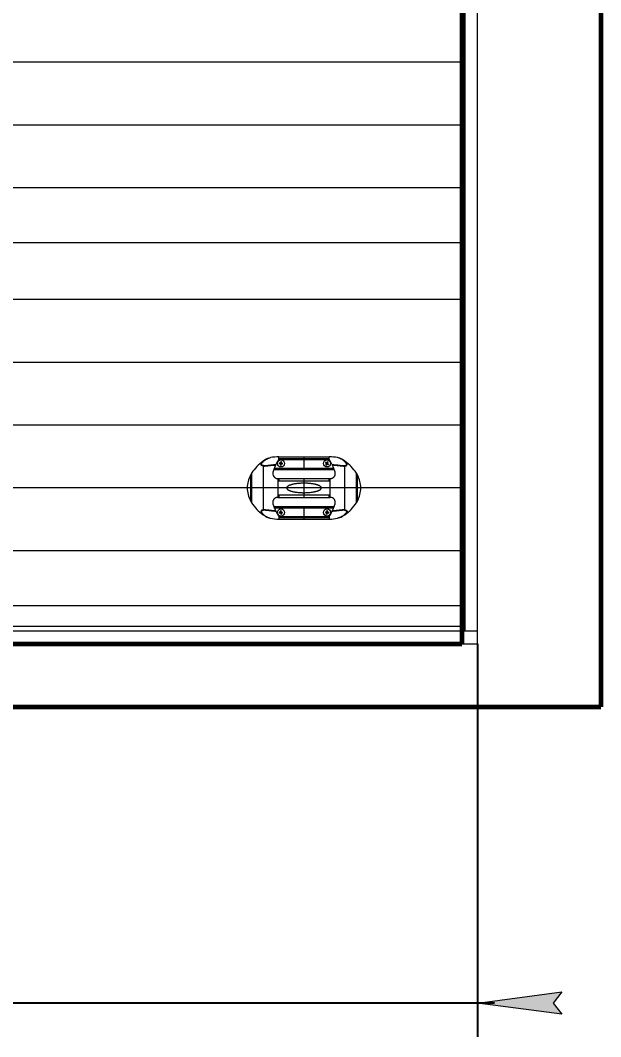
# Model space of a CAD drawing. Header units: millimetres. Extents: x 0 to 1680, y 0 to 594.
# Drawn here: x 719.8 to 754.3, y 345.5 to 405.9 of the extents above; entities that cross this region are included whole.
import ezdxf

# ---------------------------------------------------------------- set-up
doc = ezdxf.new("R2010")
doc.units = ezdxf.units.MM
for name, pattern in [('K5LT_BASIC', [0]), ('K5LT_THIN', [0]), ('K5LT_THIN_INCLUDED_TO_HATCHING', [0])]:
    doc.linetypes.add(name, pattern=pattern)
doc.layers.add('Системный слой', color=7, linetype='Continuous')
doc.styles.add('KDIMTEXTSTYLE', font='GOST_AU.SHX', dxfattribs={"width": 0.96, "oblique": 15, "height": 5})
doc.dimstyles.new('KDIMSTYLE (0.03)', dxfattribs={"dimtxt": 5, "dimasz": 1, "dimexe": 2, "dimexo": 0, "dimgap": 1, "dimtad": 1, "dimlfac": 40, "dimtxsty": 'KDIMTEXTSTYLE', "dimsah": 1, "dimcen": 0, "dimdle": 1, "dimadec": 0, "dimazin": 0, "dimtfac": 0.667, "dimtmove": 0, "dimatfit": 3, "dimfxl": 1, "dimtvp": 1, "dimtolj": 1, "dimtzin": 0, "dimarcsym": 0})

# ---------------------------------------------------------------- blocks, each defined once
blk = doc.blocks.new('KDIMARROW_01')
at = {"layer": 'Системный слой'}
blk.add_hatch(color=0, dxfattribs=at).paths.add_polyline_path([(0, 0), (-5, 0.658262491226197), (-4.5, 5.51091059616309e-16), (-5, -0.6582624912261956)])
at = {"layer": 'Системный слой', "color": 0, "linetype": 'K5LT_THIN', "lineweight": 18}
for p, q in [((-4.5, 5.51091059616309e-16), (-5, 0.658262491226197)), ((-5, 0.658262491226197), (0, 0)), ((0, 0), (-5, -0.6582624912261956)), ((-5, -0.6582624912261956), (-4.5, 5.51091059616309e-16)), ((0, 0), (-1, 0))]:
    blk.add_line(p, q, dxfattribs=at)
blk = doc.blocks.new('U155')
at = {"layer": 'Системный слой', "color": 7, "linetype": 'K5LT_THIN', "lineweight": 18}
for p, q in [((734.5705753404698, 379.8937756896241), (734.5705717243952, 379.8937742191349)), ((735.19155991718, 379.8884189007176), (735.19155991718, 379.9796485898039)), ((735.19155991718, 379.9796485898039), (738.19155991718, 379.9796485898039)), ((735.19155991718, 379.8884189007176), (738.19155991718, 379.8884189007176)), ((735.19155991718, 379.8106540425861), (735.19155991718, 379.8884189007165)), ((736.69155991718, 379.2296485898039), (736.69155991718, 379.9796485898039)), ((738.19155991718, 379.8884189007176), (738.19155991718, 379.9796485898039)), ((738.19155991718, 379.8106540425861), (738.19155991718, 379.8884189007165)), ((738.8125444938898, 379.8937756896264), (738.8125481099648, 379.8937742191349)), ((734.2631427831946, 379.7244436556857), (734.2631427831946, 379.7087054576864)), ((734.2631427831946, 379.4347791373566), (734.2631427831946, 376.8237191569069)), ((734.9262075517743, 379.3046485898039), (738.4569122823062, 379.3046485898039)), ((735.19155991718, 379.8179419541575), (738.19155991718, 379.8179419541575)), ((735.2228073006099, 379.5724760942223), (735.3030842549517, 379.5681778886428)), ((735.2702389703644, 379.6074902112175), (735.2248122616772, 379.6099224576119)), ((735.305089216019, 379.6056242520315), (735.270238970365, 379.6074902112164)), ((735.3012182957664, 379.5333276429876), (735.2987860493722, 379.4879009343003)), ((735.3030842549514, 379.5681778886419), (735.3012182957661, 379.5333276429876)), ((735.305089216019, 379.6056242520315), (735.3093874215986, 379.6859012063728)), ((735.336232412762, 379.4858959732328), (735.3405306183415, 379.5661729275741)), ((735.3405306183415, 379.5661729275753), (735.3753808639957, 379.5643069683902)), ((735.3425355794087, 379.6036192909648), (735.344401538594, 379.6384695366189)), ((735.3425355794087, 379.6036192909648), (735.4228125337504, 379.5993210853853)), ((735.3444015385942, 379.6384695366189), (735.3468337849885, 379.6838962453062)), ((735.3753808639957, 379.5643069683892), (735.4208075726829, 379.5618747219946)), ((737.9662555946297, 379.6224290034083), (738.0344797637254, 379.579904578417)), ((738.0246980774639, 379.6301896660643), (737.9860917366982, 379.6542531682485)), ((738.016018840919, 379.5502867500877), (737.9919553387347, 379.5116804093218)), ((738.0344797637256, 379.579904578417), (738.0160188409193, 379.5502867500866)), ((738.0237795035755, 379.4918442672531), (738.0663039285663, 379.5600684363483)), ((738.0543159057938, 379.6117287432583), (738.0246980774639, 379.6301896660643)), ((738.0543159057938, 379.6117287432583), (738.0968403307845, 379.6799529123537)), ((738.0663039285663, 379.5600684363494), (738.0959217568961, 379.5416075135433)), ((738.0861400706351, 379.5918926011896), (738.1046009934414, 379.62151042952)), ((738.0861400706351, 379.5918926011896), (738.1543642397305, 379.5493681761982)), ((738.0959217568961, 379.5416075135422), (738.1345280976618, 379.517544011358)), ((738.1046009934416, 379.62151042952), (738.128664495626, 379.6601167702859)), ((739.1199770511656, 379.7087054576875), (739.1199770511656, 379.7244436556866)), ((739.1199770511656, 376.8237191569592), (739.1199770511656, 379.4347791374091)), ((733.5064005715665, 378.8872713390324), (733.5064005715665, 377.3712269552834)), ((733.5816326309786, 379.0152572369461), (733.5816326309786, 377.2432410573708)), ((734.8967565311154, 379.2296485898039), (738.486363303245, 379.2296485898039)), ((735.1315119805888, 378.691749146926), (738.2516078537718, 378.6917491471575)), ((735.1355687331622, 378.6917491471575), (735.1355687331622, 377.5667491471575)), ((735.19155991718, 378.6917491471575), (735.19155991718, 378.5459157968317)), ((736.69155991718, 377.5667491471825), (736.69155991718, 378.6917491471825)), ((738.19155991718, 378.5459157968862), (738.19155991718, 378.6917491471586)), ((738.2475511011985, 377.5667491471575), (738.2475511011985, 378.6917491471575)), ((739.8014872033816, 377.2432410573697), (739.8014872033816, 379.0152572369461)), ((739.8767192627937, 377.3712269552834), (739.8767192627937, 378.8872713390324)), ((733.3165661758248, 378.1299375983301), (733.3165661758248, 378.1285606959868)), ((735.19155991718, 378.5459157968317), (738.19155991718, 378.5459157968862)), ((740.0665536585352, 378.1285606959857), (740.0665536585352, 378.1299375983301)), ((735.1315119805888, 377.5667491471575), (738.2516078537718, 377.5667491473898)), ((735.19155991718, 377.712582497431), (738.19155991718, 377.7125824974855)), ((735.19155991718, 377.712582497431), (735.19155991718, 377.5667491471586)), ((738.19155991718, 377.5667491471575), (738.19155991718, 377.7125824974833)), ((734.8967565308808, 377.028849704513), (738.486363303482, 377.028849704513)), ((734.9262075520536, 376.9538497045132), (738.4569122825856, 376.9538497045132)), ((736.69155991718, 376.278849704513), (736.69155991718, 377.028849704513)), ((734.2631427831946, 376.5497928366294), (734.2631427831946, 376.5340546386303)), ((734.5705753404718, 376.3647226046905), (734.5705717243952, 376.3647240751809)), ((735.19155991718, 376.44784425173), (735.19155991718, 376.3700793935996)), ((735.19155991718, 376.4405563401583), (738.19155991718, 376.4405563401583)), ((735.19155991718, 376.3700793935996), (738.19155991718, 376.3700793935996)), ((735.19155991718, 376.3700793935996), (735.19155991718, 376.278849704513)), ((735.19155991718, 376.278849704513), (738.19155991718, 376.278849704513)), ((735.2676656894575, 376.6863480394384), (735.2223658077769, 376.6821740240566)), ((735.2258065522491, 376.6448322073168), (735.3058593810458, 376.652208423907)), ((735.302418636574, 376.6895502406469), (735.2676656894575, 376.6863480394384)), ((735.2950424199837, 376.7696030694435), (735.302418636574, 376.6895502406469)), ((735.3058593810458, 376.6522084239059), (735.3090615822538, 376.6174554767895)), ((735.3090615822538, 376.6174554767906), (735.3132355976361, 376.5721555951104)), ((735.3365582521063, 376.7277439322356), (735.332384236724, 376.773043813916)), ((735.3397604533143, 376.6929909851181), (735.336558252106, 376.7277439322345)), ((735.3397604533143, 376.6929909851181), (735.4198132821114, 376.7003672017083)), ((735.3432011977866, 376.6556491683784), (735.377954144903, 376.6588513695858)), ((735.3432011977866, 376.6556491683784), (735.3505774143769, 376.5755963395816)), ((735.3779541449026, 376.6588513695858), (735.4232540265832, 376.6630253849687)), ((737.9598738185362, 376.6629417131235), (738.0399327643277, 376.6556321872624)), ((738.0085867972728, 376.6961501064493), (737.9632834541387, 376.7002863832256)), ((738.0433423999305, 376.6929768573657), (738.0085867972728, 376.6961501064504)), ((738.0367595152434, 376.6208765846052), (738.0326232384671, 376.5755732414718)), ((738.0399327643274, 376.6556321872624), (738.0367595152431, 376.6208765846052)), ((738.0433423999305, 376.6929768573657), (738.0506519257914, 376.7730358031577)), ((738.0699679085692, 376.5721636058688), (738.0772774344302, 376.6522225516605)), ((738.0772774344302, 376.6522225516605), (738.1120330370879, 376.6490493025758)), ((738.0806870700326, 376.6895672217627), (738.0838603191171, 376.7243228244199)), ((738.0806870700326, 376.6895672217627), (738.1607460158242, 376.6822576959019)), ((738.0838603191173, 376.7243228244199), (738.0879965958936, 376.7696261675546)), ((738.1120330370879, 376.6490493025758), (738.157336380222, 376.6449130257997)), ((738.19155991718, 376.44784425173), (738.19155991718, 376.3700793935996)), ((738.19155991718, 376.3700793935996), (738.19155991718, 376.278849704513)), ((738.8125444938904, 376.3647226046917), (738.8125481099651, 376.3647240751809)), ((739.1199770511656, 376.5340546386303), (739.1199770511656, 376.5497928366294))]:
    blk.add_line(p, q, dxfattribs=at)
for centre, radius in [((735.32280991718, 379.5858985898039), 0.2097547482665585), ((738.0603099171801, 379.5858985898039), 0.2097547482665585), ((735.32280991718, 376.6725997045132), 0.2097547482665584), ((738.0603099171801, 376.6725997045132), 0.2175000071525571), ((738.0603099171801, 376.6725997045132), 0.2097547482665585)]:
    blk.add_circle(centre, radius, dxfattribs=at)
for centre, radius, start, end in [((735.1355687331584, 378.5042498342748), 1.499999999993037, 112.1270358931558, 125.5643754830014), ((735.1355687331584, 378.5042498342748), 1.499999999993037, 112.1270358931558, 125.5643754830014), ((735.19155991718, 377.4458605361856), 2.533788053617957, 90.00000000000617, 101.1814212073661), ((738.19155991718, 377.4458605361849), 2.533788053618628, 78.81857879263909, 89.99999999999179), ((738.2475511012001, 378.5042498342711), 1.499999999997112, 54.43562451702009, 67.8729641068354), ((738.2475511012001, 378.5042498342711), 1.499999999997112, 54.43562451702009, 67.8729641068354), ((735.8215909177075, 377.5447643547648), 2.679507873254512, 125.5643754829776, 146.7158113011482), ((735.8215909177075, 377.5447643547648), 2.679507873254512, 125.5643754829776, 146.7158113011482), ((735.3228099171729, 379.5858985898042), 0.1008993890325573, 166.2257338751518, 187.6446337024161), ((735.3228099171795, 379.5858985898039), 0.09845942703060218, 165.9570841228574, 187.9132834546099), ((735.3228099171806, 379.5858985898039), 0.05683223173863966, 196.1990076758547, 247.6713599014205), ((735.32280991718, 379.585898589803), 0.05683223173893975, 106.1990076759029, 157.6713599013205), ((735.322809917179, 379.5858985897976), 0.1008993890339011, 256.2257338755747, 266.9351837889607), ((735.32280991718, 379.5858985898005), 0.09845942702876581, 255.9570841228444, 266.935183788875), ((735.32280991718, 379.585898589803), 0.09845942703154516, 75.95708412299865, 97.9132834544701), ((735.32280991718, 379.585898589803), 0.1008993890396279, 76.2257338759103, 97.64463370156622), ((735.3228099171795, 379.5858985898114), 0.1008993890475434, 266.9351837891226, 277.6446337011664), ((735.32280991718, 379.5858985898101), 0.0984594270371657, 266.935183789041, 277.9132834542427), ((735.3228099171795, 379.5858985898042), 0.05683223173893975, 286.199007675903, 337.6713599013205), ((735.3228099171795, 379.5858985898035), 0.05683223173863966, 16.19900767585474, 67.67135990142047), ((735.32280991718, 379.5858985898039), 0.09845942703101576, 345.9570841229088, 7.913283454573521), ((735.3228099171872, 379.5858985898035), 0.1008993890321436, 346.2257338750903, 7.644633702238796), ((738.0603099171856, 379.585898589801), 0.1008993890453548, 148.064531106419, 158.773981018628), ((738.0603099171665, 379.5858985898103), 0.0984594270159412, 148.0645311052004, 159.0426307725728), ((738.0603099171817, 379.585898589803), 0.1008993890412041, 137.3550811932545, 148.0645311059182), ((738.060309917191, 379.5858985897951), 0.0984594270448238, 137.0864314410935, 148.0645311051855), ((738.0603099171801, 379.5858985898039), 0.1008993890398197, 227.3550811933605, 248.7739810188994), ((738.0603099171794, 379.5858985898024), 0.09845942702987907, 227.086431440174, 249.0426307719231), ((738.060309917179, 379.5858985898035), 0.05683223173746659, 167.3283549926363, 218.8007072189729), ((738.0603099171801, 379.5858985898039), 0.05683223173807224, 77.32835499306559, 128.8007072191005), ((738.0603099171801, 379.5858985898039), 0.05683223173840834, 257.3283549932355, 308.8007072189421), ((738.0603099171794, 379.5858985898012), 0.09845942703296706, 47.08643144044664, 69.04263077173815), ((738.0603099171822, 379.5858985898067), 0.1008993890350532, 47.35508119266881, 68.77398101920546), ((738.0603099171806, 379.5858985898039), 0.05683223173759221, 347.3283549926564, 38.80070721931629), ((738.0603099171778, 379.5858985898058), 0.0984594270339473, 317.0864314403888, 339.0426307711409), ((738.0603099171839, 379.5858985898012), 0.1008993890348175, 317.3550811924179, 338.7739810191868), ((737.5615289166549, 377.5447643547668), 2.6795078732514, 33.28418869883086, 54.43562451703324), ((737.5615289166549, 377.5447643547668), 2.6795078732514, 33.28418869883086, 54.43562451703324), ((734.9840010970718, 378.1144348499704), 1.667506987031969, 152.3888673886635, 179.4673156664919), ((734.9840010970718, 378.1144348499704), 1.667506987031969, 152.3888673886635, 179.4673156664919), ((734.8355708872666, 378.1920690144329), 1.500000000088587, 146.7158113013157, 152.3888673884738), ((734.8355708872666, 378.1920690144329), 1.500000000088587, 146.7158113013157, 152.3888673884738), ((735.1315119805888, 378.9917491471574), 0.3000000000000118, 162.2968443007794, 270.0000000000173), ((738.547548947158, 378.19206901447), 1.5000000000146, 27.61113261143485, 33.28418869886277), ((738.5475489470936, 378.1920690144329), 1.500000000088588, 27.61113261154016, 33.28418869868433), ((738.3991187372906, 378.1144348499704), 1.667506987029648, 0.532684333496332, 27.61113261136452), ((738.3991187372906, 378.1144348499704), 1.667506987029648, 0.532684333496332, 27.61113261136452), ((734.9840010970668, 378.1440634443441), 1.667506987026774, 180.5326843334722, 207.6111326113733), ((734.9840010970668, 378.1440634443441), 1.667506987026774, 180.5326843334722, 207.6111326113733), ((738.3991187372911, 378.1440634443452), 1.667506987029103, 332.3888673886253, 359.4673156665035), ((738.3991187372911, 378.1440634443452), 1.667506987029103, 332.3888673886253, 359.4673156665035), ((738.2516078537718, 377.2667491471575), 0.2999999999997933, 342.2968443007635, 90.00000000005211), ((734.835570887242, 378.0664292798683), 1.500000000060327, 207.6111326114791, 213.2841886987306), ((734.835570887242, 378.0664292798683), 1.500000000060327, 207.6111326114791, 213.2841886987306), ((735.821590917709, 378.7137339395522), 2.679507873256123, 213.2841886988575, 234.4356245170138), ((735.821590917709, 378.7137339395522), 2.679507873256123, 213.2841886988575, 234.4356245170138), ((737.561528916656, 378.7137339395476), 2.679507873249698, 305.5643754829566, 326.715811301164), ((737.561528916656, 378.7137339395476), 2.679507873249698, 305.5643754829566, 326.715811301164), ((738.5475489471689, 378.0664292798383), 1.500000000001617, 326.7158113011118, 332.3888673886027), ((738.5475489471689, 378.0664292798383), 1.500000000001617, 326.7158113011118, 332.3888673886027), ((735.1355687331584, 377.7542484600399), 1.499999999993028, 234.4356245169986, 247.8729641068442), ((735.1355687331584, 377.7542484600399), 1.499999999993028, 234.4356245169986, 247.8729641068442), ((735.1915599171789, 378.8126377581161), 2.533788053603749, 258.8185787926059, 270.0000000000288), ((735.3228099171833, 376.6725997045132), 0.1008993890429717, 174.555024719127, 185.2644746315536), ((735.3228099171779, 376.6725997045116), 0.1008993890371712, 185.2644746312349, 195.9739245443366), ((735.3228099171833, 376.6725997045132), 0.09845942703411348, 174.2863749660678, 185.2644746314668), ((735.3228099172013, 376.6725997045169), 0.09845942705279401, 185.2644746325891, 196.2425742961427), ((735.32280991718, 376.6725997045132), 0.05683223173837918, 114.528298518984, 166.0006507444538), ((735.3228099171806, 376.6725997045139), 0.05683223173923773, 204.5282985190585, 256.0006507440753), ((735.32280991718, 376.6725997045123), 0.1008993890401521, 84.55502471882077, 105.9739245443925), ((735.32280991718, 376.6725997045103), 0.09845942703337028, 84.28637496601509, 106.2425742970517), ((735.32280991718, 376.6725997045151), 0.09845942703337028, 264.2863749660151, 286.2425742970517), ((735.3228099171806, 376.6725997045121), 0.1008993890381748, 264.5550247184975, 285.9739245445278), ((735.3228099171795, 376.6725997045123), 0.05683223173923773, 24.52829851905848, 76.00065074407527), ((735.3228099171795, 376.6725997045132), 0.05683223173837918, 294.5282985189006, 346.0006507444538), ((735.3228099171783, 376.6725997045132), 0.09845942703275262, 354.2863749659887, 16.24257429711933), ((735.3228099171768, 376.6725997045128), 0.1008993890428359, 354.5550247191221, 15.97392454405125), ((738.0603099171801, 376.6725997045132), 0.1008993890395901, 164.0738058254774, 185.4927056511924), ((738.0603099171751, 376.6725997045135), 0.09845942702623336, 163.8051560717855, 185.7613554044796), ((738.0603099171794, 376.6725997045128), 0.05683223173769802, 194.0470796249251, 245.5194318514645), ((738.0603099171801, 376.6725997045135), 0.05683223173779731, 104.0470796252142, 155.5194318512596), ((738.0603099171801, 376.6725997045151), 0.1008993890417171, 254.0738058257182, 275.4927056508632), ((738.0603099171801, 376.6725997045098), 0.09845942702883143, 253.8051560720315, 275.7613554041255), ((738.0603099171801, 376.6725997045087), 0.09845942703536437, 84.78325573838947, 95.76135540379563), ((738.0603099171801, 376.6725997045062), 0.1008993890453804, 84.78325573853411, 95.49270565066547), ((738.0603099171806, 376.6725997045157), 0.09845942702752758, 73.80515607231186, 84.78325573851231), ((738.060309917179, 376.672599704506), 0.1008993890461209, 74.07380582570313, 84.78325573778143), ((738.0603099171801, 376.6725997045123), 0.05683223173779731, 284.0470796252142, 335.5194318512596), ((738.0603099171806, 376.6725997045135), 0.05683223173769802, 14.04707962492505, 65.5194318514645), ((738.0603099171844, 376.6725997045128), 0.09845942702662641, 343.8051560718445, 5.761355404458353), ((738.060309917179, 376.6725997045128), 0.1008993890401336, 344.0738058255625, 5.492705651162743), ((738.1915599171816, 378.8126377581161), 2.533788053603769, 269.9999999999712, 281.1814212073941), ((738.2475511012017, 377.7542484600399), 1.499999999993037, 292.1270358931558, 305.5643754830014), ((738.2475511012017, 377.7542484600399), 1.499999999993037, 292.1270358931558, 305.5643754830014)]:
    blk.add_arc(centre, radius, start, end, dxfattribs=at)
for centre, major_axis, ratio, start_param, end_param in [((734.3285747294447, 379.61809380401), (-0.07553022246080751, 0.08337526909081762), 0.6934640594214645, 5.788557489169811, 6.124312628490724), ((739.0545451049155, 379.61809380401), (0.07553022246082322, 0.08337526909081995), 0.6934640594214426, 0.1588726786878745, 0.4946278180107208), ((734.3285747294447, 376.6404044903047), (-0.07553022246082079, -0.08337526909082806), 0.6934640594214536, 0.1588726786839016, 0.4946278180096972), ((739.0545451049155, 376.6404044903047), (0.07553022246080833, -0.08337526909081228), 0.6934640594214613, 5.788557489169809, 6.124312628493894)]:
    blk.add_ellipse(centre, major_axis=major_axis, ratio=ratio, start_param=start_param, end_param=end_param, dxfattribs=at)
for points, knots in [([(734.2631427831946, 379.7087054576875), (734.2785393853198, 379.7226022270331), (734.3112354021631, 379.7496658479254), (734.3644408459134, 379.7872703912192), (734.4177807225235, 379.8200078973821), (734.4689463834865, 379.8477384545795), (734.5191697890767, 379.8720250563042), (734.5531706154852, 379.8867002902095), (734.5705766061654, 379.8937763350723)], [0, 0, 0, 0, 1.79999964, 3.537956126902562, 5.091662782727928, 6.461119607476101, 7.723163120573538, 9, 9, 9, 9]), ([(734.2895434727893, 379.7163399794904), (734.3070667690731, 379.7317735958998), (734.3430820024232, 379.76049093911), (734.4013369652077, 379.799558946308), (734.4598997960995, 379.8334046066811), (734.5191470604631, 379.8631695410947), (734.5792756220178, 379.8894051886368), (734.6394113147853, 379.9121794324838), (734.6798642559254, 379.9254055446459), (734.7002172258103, 379.9315524439437)], [0, 0, 0, 0, 1.788895301530305, 3.366686304590914, 4.781122051466254, 6.178000454322086, 7.513973771960071, 8.766204825084731, 10, 10, 10, 10]), ([(739.0935763615714, 379.7163399794904), (739.0760530652869, 379.7317735959009), (739.0400378319357, 379.7604909391112), (738.9817828691512, 379.799558946308), (738.9232200382698, 379.8334046066757), (738.8639727739221, 379.8631695410816), (738.8038442123806, 379.8894051886216), (738.7437085196025, 379.912179432474), (738.7032555784472, 379.9254055446427), (738.6829026085497, 379.9315524439437)], [0, 0, 0, 0, 1.788895301566528, 3.366686304699584, 4.781122051412021, 6.178000453590504, 7.513973771028298, 8.766204824315862, 10, 10, 10, 10]), ([(739.1199770511656, 379.7087054576875), (739.1045804490403, 379.7226022270331), (739.0718844322002, 379.7496658479231), (739.0186789884544, 379.7872703912126), (738.965339111848, 379.8200078973755), (738.9141734508808, 379.8477384545761), (738.863950045285, 379.8720250563031), (738.8299492188733, 379.8867002902107), (738.8125432281947, 379.8937763350723)], [0, 0, 0, 0, 1.79999964, 3.537956126581925, 5.09166278233571, 6.461119607261358, 7.723163120679434, 9, 9, 9, 9]), ([(734.2631427831946, 379.4347791373566), (734.2535060481873, 379.4359128040612), (734.2361050246099, 379.4384239828248), (734.2137152563557, 379.4431946548696), (734.1952415793947, 379.448661094573), (734.1787872473456, 379.455289155072), (734.1643501261631, 379.4635141073577), (734.152581372515, 379.473318307384), (734.1444945775372, 379.4836656619511), (734.1390617315483, 379.4947903086909), (734.1358486907754, 379.5071939354643), (734.135284250141, 379.5219990792045), (734.1378259279529, 379.5386564092526), (734.1431217744046, 379.5555739498825), (734.1510007949139, 379.5734921203602), (734.161477207618, 379.5924093114249), (734.1752378491813, 379.6131095830442), (734.1906302816858, 379.6332441868069), (734.2076024613232, 379.6532131314602), (734.2253343638695, 379.6723314695785), (734.2442109944147, 379.6911617461974), (734.2569289525914, 379.7030592369026), (734.2631427831946, 379.7087054576875)], [0, 0, 0, 0, 1.445975074576023, 2.694520070826681, 3.767088853310306, 4.867970425672934, 6.102150151392, 7.254070710525247, 8.371715836948084, 9.28634676737028, 10.31215513107275, 11.48114780237175, 12.67078187820096, 13.8373822319724, 14.85328275718608, 16.09385084852146, 17.33472734024622, 18.59131297420609, 19.67453665860073, 20.86340009562323, 21.97188787608965, 23, 23, 23, 23]), ([(734.2851227156469, 379.4562549035775), (734.2746725680033, 379.4571430690366), (734.2559630502344, 379.4592465223745), (734.2320204909458, 379.4636925408813), (734.2126190033423, 379.4690872957015), (734.196349762803, 379.475657913739), (734.1830851143004, 379.4835337081422), (734.1726013953332, 379.4928483382062), (734.1652591148556, 379.5033302545501), (734.1605355768356, 379.5157560317721), (734.1589905488089, 379.5295107094589), (734.1607739906275, 379.5463076344772), (734.1663614399777, 379.5649950192037), (734.1768873207191, 379.5873519674442), (734.1911325890383, 379.6103195043991), (734.2092058941193, 379.6344402012273), (734.2275043684775, 379.6557841652689), (734.2445818638819, 379.6738778768206), (734.2583885909797, 379.6876258905968), (734.2699310605324, 379.6986110773182), (734.2801699327056, 379.7080150979727), (734.2865142794658, 379.7136746958092), (734.2895434727893, 379.7163399794904)], [0, 0, 0, 0, 1.5724936569537, 2.919372864759265, 4.109394933617301, 5.295605339458458, 6.490433233896389, 7.582430798179235, 8.743496153752277, 9.818999092738196, 11.059814069481, 12.18652506716203, 13.6533706913386, 15.00279231523125, 16.62034148022605, 18.00730639131906, 19.45398414181868, 20.50340036636091, 21.28783044850026, 21.94929092342094, 22.49773810266436, 23, 23, 23, 23]), ([(734.2631427831946, 379.4347791373566), (734.2804668827985, 379.4331554995533), (734.314501760341, 379.432019229253), (734.3665944512459, 379.433915539795), (734.4150791852034, 379.437431934281), (734.4643454385782, 379.4421101811074), (734.5182384594161, 379.4480249093085), (734.5768418245154, 379.4549453505379), (734.6396053074864, 379.4625246027708), (734.7066049896207, 379.4704743618597), (734.7770496497837, 379.4783998417688), (734.8515282233052, 379.4860865609339), (734.9305738957937, 379.4932952306444), (734.9855836643314, 379.4975259723351), (735.0139653935951, 379.4994702034539)], [0, 0, 0, 0, 1.526740249372825, 2.753156064830818, 3.755724857179547, 4.785703076918214, 5.900501518566578, 7.05251316508384, 8.241981419850916, 9.492605272997865, 10.79315400350327, 12.09612670686736, 13.50428859661405, 15, 15, 15, 15]), ([(734.2851227156469, 379.4562549035775), (734.3019468181333, 379.4548195031309), (734.3351407971325, 379.4540058659816), (734.3864404971407, 379.4563271197021), (734.4344830106354, 379.4602361703096), (734.4834926042251, 379.4652914427563), (734.5365063457529, 379.47149915163), (734.5939731230037, 379.4786401086958), (734.6551204925763, 379.4863326824523), (734.7204869128559, 379.4943495845507), (734.7893068983356, 379.5022983963067), (734.8627968658328, 379.5100296613386), (734.9418137817809, 379.5173013977765), (734.9972051248604, 379.5215280544919), (735.025948381222, 379.5234558967463)], [0, 0, 0, 0, 1.519939303087121, 2.745433141387088, 3.76865874313352, 4.801627500868681, 5.921282152676775, 7.05421973902726, 8.233674345543589, 9.463837845541113, 10.74737881569879, 12.04323488566679, 13.46792289556121, 15, 15, 15, 15]), ([(735.0139653935951, 379.4994702034539), (735.0095231199168, 379.4904780635327), (735.0005969345964, 379.472181206771), (734.9848058612404, 379.4389505306031), (734.9654136094775, 379.3967005773786), (734.9423520911848, 379.3439611965816), (734.9173085172258, 379.283309320771), (734.8931696610173, 379.2208384213529), (734.8716973148514, 379.1612485015726), (734.8564724485755, 379.1162879020658), (734.8483490237754, 379.0912156179847), (734.845718560246, 379.0829748063163)], [0, 0, 0, 0, 0.8999620626584541, 1.809656165282309, 3.209601868650827, 4.869181841645013, 6.601956731197819, 8.510501062582081, 10.09355733688461, 11.37745991432342, 12, 12, 12, 12]), ([(735.0139653935935, 379.499470203549), (735.0145385011937, 379.5006302994943), (735.0155102881013, 379.502594129618), (735.0169347635518, 379.5054651140313), (735.0186458592564, 379.5089052526721), (735.0202658739929, 379.5121501485439), (735.0218026744647, 379.5152190117215), (735.0230177556048, 379.5176401146387), (735.0244816974969, 379.5205502235037), (735.0254270399878, 379.5224239110839), (735.025948381222, 379.523455896742)], [0, 0, 0, 0, 1.208456718053055, 2.099240209629055, 3.217888947184196, 5.261808574812782, 6.266854771743755, 7.500916267716337, 8.869773305151783, 11, 11, 11, 11]), ([(735.025948381222, 379.523455896742), (735.0415445763392, 379.5543281038013), (735.0721949467924, 379.6124844396932), (735.1208326751455, 379.6978298934946), (735.1605526054525, 379.7626502012351), (735.1848179951505, 379.8003266038006), (735.19155991718, 379.8106540425861)], [0, 0, 0, 0, 2.208506942238765, 4.186850699839903, 6.226697881942192, 7, 7, 7, 7]), ([(738.3571714531524, 379.5234558967147), (738.3534496784318, 379.5308230393273), (738.3359883008848, 379.5650359856618), (738.3062709420838, 379.6206031817592), (738.2756961927694, 379.674185639286), (738.2390532026413, 379.7361201092729), (738.2139027769654, 379.7764287158466), (738.19155991718, 379.8106540425861)], [0, 0, 0, 0, 0.6023149205658571, 2.801428805726159, 4.582830743864209, 5.071145306106148, 8, 8, 8, 8]), ([(738.3571714531513, 379.5234558967475), (738.3890603494581, 379.521319388632), (738.4488273665579, 379.5166972182267), (738.5315257399077, 379.5089152492944), (738.6047684390114, 379.5010695989215), (738.6716511341947, 379.493262607378), (738.7351183985004, 379.4854408503788), (738.7949016111223, 379.4779168979494), (738.8511386779412, 379.470951544512), (738.9030521559757, 379.4649163934655), (738.9496321419317, 379.4601616405821), (738.9899184694694, 379.4568888984313), (739.026634711267, 379.4549055063021), (739.0575827783437, 379.4543713046469), (739.0813315839332, 379.4550473367967), (739.0934583404173, 379.4558688343845), (739.0979971187039, 379.4562549036102)], [0, 0, 0, 0, 1.926380618831416, 3.616344044373579, 5.051650681254755, 6.459958971577882, 7.82371338370429, 9.127228816167367, 10.3968195517921, 11.6416273774132, 12.785217950698, 13.8275912716465, 14.76110676812197, 15.78889297559174, 16.53569112445042, 17, 17, 17, 17]), ([(738.3571714531524, 379.5234558967147), (738.3576547553366, 379.5224992132953), (738.3584976647646, 379.5208286879488), (738.3603132976175, 379.517220950589), (738.3622194188328, 379.5134208274028), (738.3643926246048, 379.5090677286926), (738.3664846578436, 379.5048640865418), (738.3680736002079, 379.5016580639681), (738.369154440807, 379.4994702034683)], [0, 0, 0, 0, 1.617220696632105, 2.571030228417411, 4.89676336644705, 6.129734479731927, 7.135288337643381, 9, 9, 9, 9]), ([(738.3691544408038, 379.4994702033011), (738.401574147445, 379.4972523415415), (738.4624502004447, 379.4924960195081), (738.5468540657148, 379.484589230824), (738.6218353706034, 379.4766715989424), (738.6901233154538, 379.4688808915967), (738.7546448992479, 379.4611819887939), (738.8152424875979, 379.4538708020043), (738.8723223763945, 379.4471760381593), (738.9251681522203, 379.4414561781302), (738.9729438259935, 379.4370296996558), (739.0148572747639, 379.43410348917), (739.0526956597349, 379.4325886712331), (739.0877150749168, 379.4325789060922), (739.1094822585828, 379.4337964396782), (739.1199770511656, 379.4347791374091)], [0, 0, 0, 0, 1.822407443658541, 3.428646561613022, 4.800685704003701, 6.144418703880002, 7.429592782313777, 8.659648989807227, 9.860265908802138, 11.03705187892225, 12.12556724665542, 13.13505236151891, 14.05876494684736, 15.01374749300772, 16, 16, 16, 16]), ([(738.5374012741147, 379.0829748063163), (738.5351300939283, 379.0900900327597), (738.5273779943261, 379.1140650472325), (738.5127444955347, 379.1574444695261), (738.4915165168804, 379.2166224526893), (738.4679185704326, 379.2779956432828), (738.4430885020258, 379.338477151914), (738.4199185755999, 379.3917756468463), (738.3997490172592, 379.4358948636091), (738.3831622085543, 379.4708661892914), (738.3737566622851, 379.4901542944231), (738.369154440807, 379.4994702034683)], [0, 0, 0, 0, 0.5374723183008013, 1.82125359523152, 3.360244476816709, 5.267916564506538, 6.936074015381585, 8.628383788358033, 10.09326116627522, 11.06769960466971, 12, 12, 12, 12]), ([(739.0979971187039, 379.4562549036102), (739.1100939274027, 379.4572858038905), (739.1303838633811, 379.4596627190349), (739.1544085421519, 379.4645025034338), (739.1709857787978, 379.4693869771193), (739.184526455005, 379.4747460153337), (739.1975049811944, 379.4817450219966), (739.2096289106235, 379.4915798650375), (739.2186950666203, 379.5042733172249), (739.2231276773454, 379.5182309223649), (739.2239522383366, 379.5321829715231), (739.222180795776, 379.5462198819876), (739.2177167826158, 379.5618979513588), (739.2101275261853, 379.5795899672612), (739.1992701442223, 379.5989532214207), (739.1859880162845, 379.6185439291094), (739.17170104297, 379.6369377275362), (739.1582520548604, 379.6526560112161), (739.145971148131, 379.6660539466557), (739.134387002553, 379.6780443943489), (739.1222194338725, 379.69006448459), (739.1085581919968, 379.7029546640397), (739.0987603484675, 379.7117781720776), (739.0935763615714, 379.7163399794904)], [0, 0, 0, 0, 1.908747301772292, 3.321911195019563, 4.375824704577381, 5.296948188552138, 6.398043224301329, 7.757321698617575, 9.231102341229267, 10.62655239920028, 11.72912696090243, 12.79408474462585, 13.94394332607728, 15.20329820637585, 16.50801792939003, 17.8425960578911, 19.02805434102902, 20.03463690448873, 20.82848711475629, 21.56398772156259, 22.30370657577299, 23.10599328084875, 24, 24, 24, 24]), ([(739.1199770511656, 379.4347791374091), (739.1292132698256, 379.435866968606), (739.1452187716775, 379.4381643946222), (739.1647590306352, 379.4421762457457), (739.1786900840334, 379.4458922719323), (739.1898618338003, 379.4495438417525), (739.2004802653619, 379.4537556026769), (739.2116671882338, 379.4593034482129), (739.2226591933322, 379.4664902450731), (739.2323079209559, 379.4753676441146), (739.2399654556696, 379.4857847362689), (739.2450273191091, 379.4973919776658), (739.2475464062104, 379.5102970884118), (739.2475866002819, 379.5235834913174), (739.2453801834953, 379.537624717821), (739.2408511310093, 379.5532689653389), (739.2332385454747, 379.5713886544791), (739.2212946290047, 379.5931581360023), (739.2058760336986, 379.6160182706551), (739.1884664076595, 379.6381799038479), (739.172365205073, 379.6566582286691), (739.1567986957721, 379.6732613012032), (739.1422143326477, 379.6878841831754), (739.1295566036038, 379.6999223090525), (739.1225326878482, 379.7063828079717), (739.1199770511656, 379.7087054576875)], [0, 0, 0, 0, 1.575419948974591, 2.798968387432863, 3.67218181193507, 4.396710461719247, 5.220936336317383, 6.1425360945879, 7.260214010227581, 8.444259728442539, 9.588369877223695, 10.82655513826815, 11.97710094100638, 13.14709750202878, 14.21354488295414, 15.33279250559479, 16.70147175414831, 18.1500770272621, 19.89131252662475, 21.35357403224634, 22.59665212846683, 23.57817025911386, 24.67310125997975, 25.51818213034809, 26, 26, 26, 26]), ([(738.2516078537718, 378.6917491471575), (738.2555737581288, 378.6917488914896), (738.2675918190464, 378.6919877238649), (738.2915495921784, 378.6939061009425), (738.3231113860137, 378.6996559877525), (738.3536058686076, 378.7090887156592), (738.3755746320251, 378.7183588659698), (738.3969102473532, 378.728895430228), (738.4207320826583, 378.7431179576085), (738.448782008845, 378.7647313829202), (738.4739079749836, 378.7892887566957), (738.4958095123509, 378.8163444434574), (738.5143281628597, 378.8455547078186), (738.5291318072427, 378.8761676672184), (738.5387632903011, 378.9035509802923), (738.544226706669, 378.9249197144009), (738.5484927447937, 378.9464847153843), (738.5516045941058, 378.9727135815881), (738.5518863571299, 379.0055291682327), (738.54861159714, 379.0380430110517), (738.5431466393818, 379.0638140785313), (738.5387952737555, 379.078607666266), (738.5374012741147, 379.0829748063163)], [0, 0, 0, 0, 0.4709810904724483, 1.427217909693977, 2.852625111603759, 4.280402096409802, 5.232167199650939, 5.71111380533895, 7.143916963380798, 8.578444341280333, 10.01352644727655, 11.44538044003273, 12.86759438645755, 14.27895726882395, 15.64809568160548, 16.46014473598357, 17.01511957721042, 18.37757420948972, 19.7348428083799, 21.08615285482498, 22.43108559662442, 23, 23, 23, 23]), ([(736.69155991718, 378.4104991471313), (736.657724207248, 378.4104988841184), (736.5962189259035, 378.4096744767758), (736.5034728273054, 378.4061425258967), (736.4135141068996, 378.4005129978727), (736.3206034127165, 378.3921335473181), (736.2341885441292, 378.3817499359209), (736.1592164004469, 378.3704447493781), (736.1001271931393, 378.3598641557867), (736.0512468423933, 378.3498926306856), (736.0073602120831, 378.3398816776382), (735.9641689622465, 378.3288408461137), (735.9231326998238, 378.3170553094562), (735.8848966509902, 378.3047126486738), (735.8509947640814, 378.2924159878403), (735.8213128748264, 378.2803611581357), (735.7963206227562, 378.2690487480654), (735.7747055834031, 378.2581737118362), (735.756600581359, 378.2480854705038), (735.7408589158384, 378.2383747970136), (735.7275853108374, 378.2293205845374), (735.7160201561287, 378.2205833889193), (735.7062473863189, 378.2123996354403), (735.6977442934938, 378.2044790204218), (735.689983264268, 378.1964123156195), (735.6827882835705, 378.1878963732195), (735.6763103119573, 378.1788797434344), (735.6714662131446, 378.1707519984884), (735.6679424938183, 378.1635893240252), (735.6654684128337, 378.1575597969768), (735.6635049778124, 378.1516236503719), (735.662054187922, 378.1459272469765), (735.6610194203365, 378.1401974151904), (735.6604039244903, 378.1343384524557), (735.6602423025363, 378.128482043162), (735.6605171207564, 378.1227104499119), (735.6612192418991, 378.117002237168), (735.6623208350213, 378.1114022551074), (735.6638148599743, 378.1058542711062), (735.6657734502676, 378.1001452128662), (735.6681849829051, 378.094393133347), (735.6715345170651, 378.0876515278594), (735.6760345768471, 378.0800793180588), (735.6819305395874, 378.0717486763544), (735.6891242476172, 378.0630167965446), (735.6977963555598, 378.0538950806613), (735.7081256088961, 378.0444036591682), (735.7191503411275, 378.0354541738191), (735.7306981878472, 378.0270037111598), (735.7429989874631, 378.0187767190737), (735.7568255016221, 378.0103209699043), (735.7751520916595, 378.0000643477376), (735.7986247807062, 377.9882834949194), (735.8281821679465, 377.9751728746032), (735.8595394442268, 377.9628623274195), (735.8924879590711, 377.9512735138201), (735.9276723140267, 377.940104307748), (735.9672172082819, 377.9288384063134), (736.0114543838356, 377.9176109466516), (736.0581985368876, 377.9070899350072), (736.1108424434468, 377.8965903590561), (736.1737112115673, 377.885687539218), (736.2522273260104, 377.8743508251364), (736.3413470811752, 377.86424419886), (736.4355990574703, 377.85637327872), (736.5242592035491, 377.8513878141866), (736.6095240432339, 377.8485993156185), (736.6635191134355, 377.8479992713023), (736.69155991718, 377.8479991471313)], [0, 0, 0, 0, 2.955563558686185, 5.372436275365496, 8.135195054811772, 10.90576271368418, 13.68734438710832, 16.00921598677279, 17.88895261812046, 19.32587876498109, 20.77577133395929, 22.25674579777037, 23.75583573429676, 25.15995678765444, 26.45099348512807, 27.52238339704139, 28.48721087927841, 29.27292029440345, 29.98607407209278, 30.57526588957845, 31.11305138429616, 31.56211860703878, 31.97387388057425, 32.3208125371635, 32.64024652601366, 32.98851315307838, 33.3009234968174, 33.57747755723074, 33.75024284017512, 33.91141293492983, 34.05220498645852, 34.18421418295086, 34.3008606806032, 34.41092733445188, 34.51476605092897, 34.61895667383813, 34.72941260494748, 34.84578193782496, 34.97569919611465, 35.11325097804841, 35.26820062349478, 35.43291360880965, 35.69054269060786, 35.97669157766713, 36.29136026998745, 36.67925646361129, 37.11429453976142, 37.59647449843784, 38.03234265532922, 38.50261758056655, 39.05221103473936, 39.64671624950169, 40.61776394297768, 41.72742871770152, 42.97571057367319, 44.12912012788548, 45.38067101721472, 46.81466201756515, 48.3329517938198, 49.90804289896602, 51.45563655709957, 53.44508877979739, 55.87735670479843, 58.73324420669157, 61.52962015976377, 64.2835396838523, 66.55062799977198, 69, 69, 69, 69]), ([(736.69155991718, 377.8479991471847), (736.7253956271127, 377.8479994101986), (736.7869009084566, 377.8488238175401), (736.8796470070554, 377.8523557684193), (736.9696057274605, 377.8579852964442), (737.0625164216442, 377.8663647469978), (737.1489312902308, 377.8767483583952), (737.2239034339132, 377.888053544938), (737.2829926412207, 377.8986341385291), (737.3318729919673, 377.9086056636302), (737.375759622277, 377.9186166166776), (737.4189508721142, 377.9296574482023), (737.459987134537, 377.9414429848596), (737.49822318337, 377.953785645642), (737.5321250702791, 377.9660823064755), (737.5618069595338, 377.9781371361814), (737.5867992116044, 377.9894495462504), (737.6084142509576, 378.0003245824796), (737.6265192530017, 378.0104128238131), (737.6422609185222, 378.0201234973033), (737.6555345235233, 378.0291777097784), (737.667099678232, 378.0379149053956), (737.6768724480416, 378.0460986588766), (737.6853755408664, 378.0540192738952), (737.6931365700921, 378.0620859786964), (737.70033155079, 378.0706019210966), (737.7068095224033, 378.0796185508816), (737.711653621216, 378.0877462958274), (737.7151773405424, 378.0949089702908), (737.7176514215264, 378.1009384973402), (737.7196148565481, 378.1068746439441), (737.7210656464381, 378.1125710473393), (737.7221004140237, 378.1183008791265), (737.7227159098697, 378.1241598418601), (737.7228775318238, 378.1300162511541), (737.7226027136044, 378.1357878444051), (737.7219005924616, 378.1414960571467), (737.7207989993393, 378.1470960392087), (737.7193049743863, 378.152644023211), (737.7173463840932, 378.1583530814507), (737.7149348514556, 378.1641051609688), (737.711585317295, 378.1708467664566), (737.7070852575134, 378.178418976257), (737.7011892947728, 378.1867496179625), (737.6939955867435, 378.1954814977712), (737.6853234788009, 378.2046032136548), (737.6749942254639, 378.2140946351476), (737.6639694932327, 378.2230441204968), (737.6524216465134, 378.2314945831561), (737.6401208468969, 378.2397215752424), (737.6262943327381, 378.2481773244117), (737.6079677427012, 378.2584339465784), (737.5844950536546, 378.2702147993978), (737.5549376664142, 378.2833254197137), (737.5235803901339, 378.2956359668974), (737.4906318752891, 378.3072247804969), (737.4554475203333, 378.3183939865678), (737.4159026260786, 378.3296598880024), (737.3716654505245, 378.3408873476642), (737.3249212974724, 378.3514083593077), (737.2722773909138, 378.3619079352598), (737.2094086227928, 378.3728107550978), (737.1308925083503, 378.3841474691797), (737.0417727531856, 378.3942540954558), (736.9475207768903, 378.4021250155959), (736.858860630811, 378.4071104801294), (736.7735957911262, 378.4098989786974), (736.719600720925, 378.4104990230135), (736.69155991718, 378.4104991471847)], [0, 0, 0, 0, 2.955563558686185, 5.372436275365496, 8.135195054811772, 10.90576271368418, 13.68734438710832, 16.00921598677279, 17.88895261812046, 19.32587876498109, 20.77577133395929, 22.25674579777037, 23.75583573429676, 25.15995678765444, 26.45099348512807, 27.52238339704139, 28.48721087927841, 29.27292029440345, 29.98607407209278, 30.57526588957845, 31.11305138429616, 31.56211860703878, 31.97387388057425, 32.3208125371635, 32.64024652601366, 32.98851315307838, 33.3009234968174, 33.57747755723074, 33.75024284017512, 33.91141293492983, 34.05220498645852, 34.18421418295086, 34.3008606806032, 34.41092733445188, 34.51476605092897, 34.61895667383813, 34.72941260494748, 34.84578193782496, 34.97569919611465, 35.11325097804841, 35.26820062349478, 35.43291360880965, 35.69054269060786, 35.97669157766713, 36.29136026998745, 36.67925646361129, 37.11429453976142, 37.59647449843784, 38.03234265532922, 38.50261758056655, 39.05221103473936, 39.64671624950169, 40.61776394297768, 41.72742871770152, 42.97571057367319, 44.12912012788548, 45.38067101721472, 46.81466201756515, 48.3329517938198, 49.90804289896602, 51.45563655709957, 53.44508877979739, 55.87735670479843, 58.73324420669157, 61.52962015976377, 64.2835396838523, 66.55062799977198, 69, 69, 69, 69]), ([(735.1315119805888, 377.5667491471586), (735.1275460762313, 377.5667494028262), (735.1155280153137, 377.566510570452), (735.0915702421823, 377.5645921933724), (735.0600084483465, 377.5588423065635), (735.0295139657526, 377.5494095786567), (735.007545202335, 377.5401394283463), (734.9862095870069, 377.5296028640869), (734.9623877517023, 377.5153803367084), (734.9343378255157, 377.4937669113967), (734.909211859377, 377.4692095376204), (734.8873103220099, 377.4421538508586), (734.8687916715005, 377.4129435864972), (734.8539880271173, 377.3823306270974), (734.8443565440591, 377.3549473140247), (734.8388931276918, 377.3335785799163), (734.8346270895663, 377.3120135789316), (734.8315152402542, 377.2857847127279), (734.8312334772302, 377.2529691260834), (734.8345082372206, 377.2204552832632), (734.8399731949789, 377.1946842157847), (734.8443245606047, 377.179890628051), (734.845718560246, 377.1755234880006)], [0, 0, 0, 0, 0.4709810904724483, 1.427217909693977, 2.852625111603759, 4.280402096409802, 5.232167199650939, 5.71111380533895, 7.143916963380798, 8.578444341280333, 10.01352644727655, 11.44538044003273, 12.86759438645755, 14.27895726882395, 15.64809568160548, 16.46014473598357, 17.01511957721042, 18.37757420948972, 19.7348428083799, 21.08615285482498, 22.43108559662442, 23, 23, 23, 23]), ([(734.2631427831946, 376.8237191569069), (734.2539065645344, 376.8226313257101), (734.2379010626832, 376.8203338996948), (734.2183608037249, 376.8163220485712), (734.2044297503267, 376.8126060223838), (734.1932580005604, 376.8089544525621), (734.1826395689982, 376.804742691638), (734.1714526461263, 376.799194846104), (734.1604606410278, 376.7920080492438), (734.1508119134041, 376.7831306502023), (734.1431543786911, 376.7727135580481), (734.1380925152515, 376.7611063166501), (734.1355734281497, 376.7482012059043), (734.1355332340788, 376.7349148029987), (734.1377396508653, 376.7208735764948), (734.1422687033514, 376.7052293289771), (734.1498812888858, 376.6871096398381), (734.1618252053554, 376.6653401583146), (734.1772438006619, 376.6424800236609), (734.1946534267013, 376.6203183904681), (734.2107546292872, 376.6018400656478), (734.226321138588, 376.5852369931126), (734.2409055017124, 376.5706141111416), (734.2535632307563, 376.5585759852625), (734.2605871465125, 376.5521154863441), (734.2631427831946, 376.5497928366294)], [0, 0, 0, 0, 1.575419948974591, 2.798968387432863, 3.67218181193507, 4.396710461719247, 5.220936336317383, 6.1425360945879, 7.260214010227581, 8.444259728442539, 9.588369877223695, 10.82655513826815, 11.97710094100638, 13.14709750202878, 14.21354488295414, 15.33279250559479, 16.70147175414831, 18.1500770272621, 19.89131252662475, 21.35357403224634, 22.59665212846683, 23.57817025911386, 24.67310125997975, 25.51818213034809, 26, 26, 26, 26]), ([(735.0139653935569, 376.7590280910147), (734.9815456869155, 376.7612459527754), (734.9206696339154, 376.7660022748078), (734.8362657686453, 376.7739090634918), (734.7612844637567, 376.7818266953736), (734.6929965189064, 376.7896174027192), (734.6284749351123, 376.7973163055231), (734.5678773467623, 376.8046274923126), (734.510797457966, 376.8113222561578), (734.4579516821403, 376.8170421161858), (734.4101760083672, 376.8214685946614), (734.3682625595966, 376.824394805147), (734.3304241746253, 376.8259096230829), (734.2954047594433, 376.8259193882238), (734.2736375757772, 376.8247018546376), (734.2631427831946, 376.8237191569069)], [0, 0, 0, 0, 1.822407443658541, 3.428646561613022, 4.800685704003701, 6.144418703880002, 7.429592782313777, 8.659648989807227, 9.860265908802138, 11.03705187892225, 12.12556724665542, 13.13505236151891, 14.05876494684736, 15.01374749300772, 16, 16, 16, 16]), ([(734.845718560246, 377.1755234880006), (734.8479897404322, 377.1684082615573), (734.8557418400346, 377.1444332470846), (734.8703753388254, 377.1010538247899), (734.8916033174796, 377.0418758416276), (734.9152012639274, 376.9805026510342), (734.9400313323348, 376.9200211424018), (734.9632012587601, 376.8667226474709), (734.9833708171016, 376.8226034307067), (734.9999576258059, 376.7876321050255), (735.0093631720749, 376.7683439998927), (735.0139653935537, 376.7590280908478)], [0, 0, 0, 0, 0.5374723183008013, 1.82125359523152, 3.360244476816709, 5.267916564506538, 6.936074015381585, 8.628383788358033, 10.09326116627522, 11.06769960466971, 12, 12, 12, 12]), ([(738.369154440765, 376.7590280908607), (738.3735967144438, 376.7680202307831), (738.3825228997638, 376.7863170875448), (738.3983139731204, 376.8195477637139), (738.4177062248832, 376.8617977169372), (738.4407677431759, 376.9145370977342), (738.4658113171344, 376.9751889735451), (738.4899501733433, 377.0376598729629), (738.5114225195086, 377.0972497927444), (738.5266473857846, 377.1422103922503), (738.5347708105846, 377.1672826763313), (738.5374012741147, 377.1755234880006)], [0, 0, 0, 0, 0.8999620626584541, 1.809656165282309, 3.209601868650827, 4.869181841645013, 6.601956731197819, 8.510501062582081, 10.09355733688461, 11.37745991432342, 12, 12, 12, 12]), ([(739.1199770511656, 376.8237191569592), (739.102652951562, 376.8253427947636), (739.068618074019, 376.8264790650628), (739.0165253831146, 376.8245827545209), (738.9680406491573, 376.8210663600348), (738.9187743957818, 376.8163881132086), (738.864881374944, 376.8104733850062), (738.8062780098452, 376.8035529437782), (738.7435145268744, 376.7959736915452), (738.6765148447394, 376.7880239324561), (738.606070184577, 376.7800984525472), (738.5315916110555, 376.772411733383), (738.4525459385663, 376.7652030636714), (738.3975361700293, 376.7609723219809), (738.369154440765, 376.7590280908607)], [0, 0, 0, 0, 1.526740249372825, 2.753156064830818, 3.755724857179547, 4.785703076918214, 5.900501518566578, 7.05251316508384, 8.241981419850916, 9.492605272997865, 10.79315400350327, 12.09612670686736, 13.50428859661405, 15, 15, 15, 15]), ([(739.1199770511656, 376.8237191569592), (739.1296137861734, 376.8225854902548), (739.1470148097503, 376.8200743114901), (739.1694045780043, 376.8153036394463), (739.1878782549659, 376.809837199743), (739.2043325870145, 376.8032091392438), (739.2187697081977, 376.7949841869593), (739.2305384618456, 376.7851799869318), (739.238625256823, 376.7748326323647), (739.2440581028122, 376.7637079856249), (739.2472711435847, 376.7513043588506), (739.247835584219, 376.7364992151115), (739.2452939064077, 376.7198418850644), (739.2399980599562, 376.7029243444345), (739.2321190394462, 376.6850061739567), (739.2216426267422, 376.6660889828909), (739.2078819851788, 376.6453887112727), (739.1924895526749, 376.6252541075091), (739.175517373037, 376.6052851628556), (739.157785470491, 376.5861668247373), (739.138908839946, 376.5673365481184), (739.1261908817694, 376.5554390574134), (739.1199770511656, 376.5497928366294)], [0, 0, 0, 0, 1.445975074576023, 2.694520070826681, 3.767088853310306, 4.867970425672934, 6.102150151392, 7.254070710525247, 8.371715836948084, 9.28634676737028, 10.31215513107275, 11.48114780237175, 12.67078187820096, 13.8373822319724, 14.85328275718608, 16.09385084852146, 17.33472734024622, 18.59131297420609, 19.67453665860073, 20.86340009562323, 21.97188787608965, 23, 23, 23, 23]), ([(734.2851227156568, 376.8022433907067), (734.2730259069581, 376.8012124904253), (734.2527359709791, 376.7988355752809), (734.2287112922081, 376.7939957908811), (734.2121340555623, 376.7891113171966), (734.1985933793551, 376.7837522789832), (734.1856148531663, 376.7767532723203), (734.1734909237366, 376.7669184292795), (734.1644247677398, 376.7542249770909), (734.1599921570148, 376.7402673719521), (734.1591675960242, 376.7263153227939), (734.160939038584, 376.7122784123285), (734.1654030517443, 376.696600342957), (734.1729923081748, 376.6789083270546), (734.1838496901378, 376.6595450728951), (734.1971318180763, 376.6399543652076), (734.2114187913902, 376.6215605667796), (734.2248677794996, 376.6058422830997), (734.2371486862296, 376.5924443476601), (734.248732831807, 376.5804538999671), (734.260900400488, 376.5684338097246), (734.2745616423638, 376.5555436302752), (734.2843594858925, 376.5467201222382), (734.2895434727893, 376.5421583148254)], [0, 0, 0, 0, 1.908747301772292, 3.321911195019563, 4.375824704577381, 5.296948188552138, 6.398043224301329, 7.757321698617575, 9.231102341229267, 10.62655239920028, 11.72912696090243, 12.79408474462585, 13.94394332607728, 15.20329820637585, 16.50801792939003, 17.8425960578911, 19.02805434102902, 20.03463690448873, 20.82848711475629, 21.56398772156259, 22.30370657577299, 23.10599328084875, 24, 24, 24, 24]), ([(734.2631427831946, 376.5497928366294), (734.2785393853198, 376.5358960672818), (734.3112354021604, 376.5088324463939), (734.3644408459057, 376.4712279031021), (734.4177807225126, 376.4384903969403), (734.46894638348, 376.4107598397397), (734.519169789075, 376.3864732380116), (734.5531706154869, 376.3717980041065), (734.5705766061654, 376.3647219592449)], [0, 0, 0, 0, 1.79999964, 3.537956126581925, 5.09166278233571, 6.461119607261358, 7.723163120679434, 9, 9, 9, 9]), ([(735.0259483812088, 376.7350423975686), (734.9940594849027, 376.7371789056838), (734.9342924678028, 376.7418010760882), (734.851594094453, 376.7495830450205), (734.7783513953491, 376.7574286953943), (734.7114687001658, 376.7652356869378), (734.6480014358602, 376.7730574439372), (734.5882182232378, 376.7805813963664), (734.5319811564189, 376.7875467498038), (734.480067678385, 376.7935819008505), (734.433487692429, 376.7983366537349), (734.3932013648907, 376.8016093958859), (734.3564851230938, 376.8035927880137), (734.3255370560171, 376.8041269896703), (734.3017882504269, 376.8034509575191), (734.2896614939427, 376.8026294599313), (734.2851227156568, 376.8022433907067)], [0, 0, 0, 0, 1.926380618831416, 3.616344044373579, 5.051650681254755, 6.459958971577882, 7.82371338370429, 9.127228816167367, 10.3968195517921, 11.6416273774132, 12.785217950698, 13.8275912716465, 14.76110676812197, 15.78889297559174, 16.53569112445042, 17, 17, 17, 17]), ([(734.2895434727893, 376.5421583148254), (734.3070667690731, 376.526724698416), (734.3430820024244, 376.498007355206), (734.4013369652093, 376.4589393480078), (734.4598997960902, 376.4250936876413), (734.5191470604385, 376.3953287532343), (734.5792756219801, 376.3690931056944), (734.6394113147576, 376.3463188618418), (734.6798642559129, 376.3330927496745), (734.7002172258103, 376.3269458503721)], [0, 0, 0, 0, 1.788895301566528, 3.366686304699584, 4.781122051412021, 6.178000453590504, 7.513973771028298, 8.766204824315862, 10, 10, 10, 10]), ([(735.0259483812083, 376.7350423976013), (735.0254650790234, 376.7359990810205), (735.0246221695954, 376.7376696063673), (735.0228065367427, 376.7412773437268), (735.0209004155279, 376.7450774669132), (735.0187272097554, 376.7494305656246), (735.0166351765172, 376.753634207774), (735.0150462341521, 376.7568402303468), (735.0139653935537, 376.7590280908478)], [0, 0, 0, 0, 1.617220696632105, 2.571030228417411, 4.89676336644705, 6.129734479731927, 7.135288337643381, 9, 9, 9, 9]), ([(735.0259483812083, 376.7350423976013), (735.0296701559289, 376.7276752549888), (735.047131533476, 376.6934623086543), (735.0768488922768, 376.6378951125569), (735.1074236415907, 376.5843126550299), (735.1440666317187, 376.5223781850441), (735.1692170573951, 376.4820695784692), (735.19155991718, 376.44784425173)], [0, 0, 0, 0, 0.6023149205658571, 2.801428805726159, 4.582830743864209, 5.071145306106148, 8, 8, 8, 8]), ([(738.3571714531388, 376.7350423975749), (738.3415752580213, 376.7041701905137), (738.3109248875683, 376.6460138546227), (738.2622871592147, 376.5606684008226), (738.2225672289082, 376.4958480930809), (738.1983018392095, 376.4581716905152), (738.19155991718, 376.44784425173)], [0, 0, 0, 0, 2.208506942238765, 4.186850699839903, 6.226697881942192, 7, 7, 7, 7]), ([(739.0979971187132, 376.8022433907383), (739.0811730162275, 376.803678791184), (739.0479790372276, 376.8044924283354), (738.9966793372195, 376.8021711746137), (738.9486368237253, 376.7982621240062), (738.8996272301355, 376.7932068515595), (738.8466134886073, 376.786999142686), (738.7891467113568, 376.7798581856202), (738.7279993417842, 376.7721656118647), (738.6626329215042, 376.7641487097653), (738.5938129360246, 376.7561998980091), (738.5203229685274, 376.7484686329772), (738.4413060525793, 376.7411968965393), (738.3859147095002, 376.7369702398239), (738.3571714531381, 376.7350423975706)], [0, 0, 0, 0, 1.519939303087121, 2.745433141387088, 3.76865874313352, 4.801627500868681, 5.921282152676775, 7.05421973902726, 8.233674345543589, 9.463837845541113, 10.74737881569879, 12.04323488566679, 13.46792289556121, 15, 15, 15, 15]), ([(738.3691544407673, 376.7590280907671), (738.3685813331665, 376.7578679948228), (738.3676095462595, 376.7559041646969), (738.3661850708083, 376.7530331802845), (738.3644739751043, 376.7495930416449), (738.3628539603677, 376.7463481457719), (738.3613171598961, 376.7432792825946), (738.3601020787554, 376.7408581796772), (738.3586381368639, 376.7379480708132), (738.3576927943723, 376.7360743832321), (738.3571714531388, 376.7350423975749)], [0, 0, 0, 0, 1.208456718053055, 2.099240209629055, 3.217888947184196, 5.261808574812782, 6.266854771743755, 7.500916267716337, 8.869773305151783, 11, 11, 11, 11]), ([(739.0935763615714, 376.5421583148254), (739.0760530652876, 376.526724698416), (739.0400378319373, 376.498007355206), (738.9817828691523, 376.4589393480089), (738.9232200382611, 376.4250936876347), (738.8639727738971, 376.3953287532222), (738.8038442123429, 376.369093105679), (738.7437085195752, 376.3463188618332), (738.7032555784347, 376.33309274967), (738.6829026085497, 376.3269458503721)], [0, 0, 0, 0, 1.788895301530305, 3.366686304590914, 4.781122051466254, 6.178000454322086, 7.513973771960071, 8.766204825084731, 10, 10, 10, 10]), ([(739.1199770511656, 376.5497928366294), (739.1045804490403, 376.5358960672818), (739.0718844321971, 376.5088324463904), (739.0186789884467, 376.4712279030978), (738.9653391118371, 376.438490396934), (738.9141734508742, 376.4107598397366), (738.8639500452839, 376.3864732380116), (738.8299492188748, 376.3717980041065), (738.8125432281947, 376.3647219592449)], [0, 0, 0, 0, 1.79999964, 3.537956126902562, 5.091662782727928, 6.461119607476101, 7.723163120573538, 9, 9, 9, 9]), ([(739.0979971187132, 376.8022433907383), (739.1084472663574, 376.8013552252794), (739.1271567841258, 376.7992517719413), (739.1510993434142, 376.7948057534345), (739.1705008310182, 376.7894109986146), (739.1867700715575, 376.782840380577), (739.2000347200596, 376.7749645861736), (739.2105184390274, 376.7656499561099), (739.2178607195051, 376.7551680397646), (739.2225842575251, 376.742742262544), (739.2241292855513, 376.728987584858), (739.2223458437327, 376.7121906598386), (739.2167583943829, 376.6935032751121), (739.2062325136411, 376.6711463268716), (739.1919872453225, 376.6481787899168), (739.1739139402414, 376.6240580930896), (739.1556154658826, 376.6027141290469), (739.1385379704788, 376.5846204174964), (739.1247312433804, 376.5708724037204), (739.1131887738283, 376.5598872169987), (739.1029499016545, 376.5504831963442), (739.096605554895, 376.5448235985077), (739.0935763615714, 376.5421583148254)], [0, 0, 0, 0, 1.5724936569537, 2.919372864759265, 4.109394933617301, 5.295605339458458, 6.490433233896389, 7.582430798179235, 8.743496153752277, 9.818999092738196, 11.059814069481, 12.18652506716203, 13.6533706913386, 15.00279231523125, 16.62034148022605, 18.00730639131906, 19.45398414181868, 20.50340036636091, 21.28783044850026, 21.94929092342094, 22.49773810266436, 23, 23, 23, 23])]:
    blk.add_open_spline(points, degree=3, knots=knots, dxfattribs=at)
for points, weights in [([(734.2631427831946, 379.4347791373566), (734.2728747192543, 379.4474958430631), (734.2851227156469, 379.4562549035775)], [1, 0.9886425968758561, 1]), ([(739.1199770511656, 379.4347791374091), (739.1102451151385, 379.4474958430674), (739.0979971187039, 379.4562549036102)], [1, 0.9886425968777443, 1]), ([(734.2631427831946, 376.8237191569069), (734.2728747192222, 376.8110024512473), (734.2851227156568, 376.8022433907067)], [1, 0.9886425968777443, 1]), ([(739.1199770511656, 376.8237191569592), (739.1102451151063, 376.8110024512528), (739.0979971187132, 376.8022433907383)], [1, 0.9886425968758561, 1])]:
    blk.add_rational_spline(points, weights, degree=2, dxfattribs=at)
blk = doc.blocks.new('U156')
at = {"layer": 'Системный слой', "color": 7, "linetype": 'K5LT_THIN_INCLUDED_TO_HATCHING', "lineweight": 18}
for p, q in [((747.00405991718, 369.9121291124991), (747.00405991718, 463.5535039681579)), ((746.2074321654198, 403.4230653236534), (652.0449321654198, 403.4230653236527)), ((746.2074321654198, 399.6918153236529), (652.0449321654198, 399.6918153236516)), ((746.2074321654198, 395.9605653236533), (652.0449321654198, 395.9605653236533)), ((652.0551368046504, 392.71219528897), (746.2154849893448, 392.71219528897)), ((746.2438552779495, 389.3229991471846), (652.0813552779496, 389.322999147184)), ((746.2438552779495, 385.5917491471828), (652.0813552779496, 385.5917491471828)), ((746.2438552779495, 381.8604991471825), (652.0813552779496, 381.8604991471818)), ((746.2438552779495, 378.1292491471825), (652.0813552779496, 378.1292491471811)), ((746.2438552779495, 374.3979991471829), (652.0813552779496, 374.3979991471829)), ((662.7960382366259, 371.149629112499), (728.9191791870528, 371.149629112499)), ((722.4885387746983, 371.149629112499), (746.2540599171803, 371.149629112499)), ((662.7960382366259, 369.9121291124991), (728.9191791870528, 369.9121291124991)), ((662.7960382366259, 369.6488530205775), (728.9191791870528, 369.6488530205775)), ((722.4885387746983, 369.9121291124991), (746.25405991718, 369.9121291124991)), ((722.4885387746983, 369.6488530205775), (747.0040599171803, 369.6488530205775)), ((747.00405991718, 368.8660039681581), (747.00405991718, 369.9121291124993)), ((651.37905991718, 368.8660039681581), (747.00405991718, 368.8660039681581))]:
    blk.add_line(p, q, dxfattribs=at)
at = {"layer": 'Системный слой', "color": 7, "linetype": 'K5LT_THIN', "lineweight": 18}
blk.add_line((746.25405991718, 462.3160039681582), (746.25405991718, 369.6488530205779), dxfattribs=at)
blk = doc.blocks.new('U154')
at = {"layer": 'Системный слой'}
for name in ['U156', 'U155']:
    blk.add_blockref(name, (0, 0), dxfattribs=at)

msp = doc.modelspace()

# ---------------------------------------------------------------- linework, layer by layer
at = {"layer": 'Системный слой', "color": 5, "linetype": 'K5LT_BASIC', "lineweight": 60, "true_color": 0x0000ff}
for p, q in [((754.31655991718, 559.4035039681582), (754.31655991718, 365.1160039681581)), ((746.06655991718, 462.6160039681581), (746.06655991718, 368.8660039681581)), ((652.31655991718, 368.8660039681581), (746.06655991718, 368.8660039681581)), ((644.06655991718, 365.1160039681581), (754.31655991718, 365.1160039681581))]:
    msp.add_line(p, q, dxfattribs=at)

# ---------------------------------------------------------------- block references
at = {"layer": 'Системный слой'}
msp.add_blockref('U154', (0, 0), dxfattribs=at)

# ---------------------------------------------------------------- dimensions: what is measured, and where the dimension line sits
at = {"layer": 'Системный слой', "color": 7}
msp.add_linear_dim(base=(651.37905991718, 347.5267265935011), p1=(747.00405991718, 368.8660039681581), p2=(651.37905991718, 368.8660039681586), text='\\H5.0;\\W0.965;\\Q15;\\H5.0;\\W0.965;\\Q15;\\Q15;B\\H5.0;\\W0.965;\\Q15;\\Q15;+50\\X\\H5.0;\\W0.965;\\Q15;\\Q15;ширина полотна', dimstyle='KDIMSTYLE (0.03)', override={"dimexo": 0, "dimblk1": 'KDIMARROW_01', "dimblk2": 'KDIMARROW_01', "dimse1": 0, "dimse2": 0, "dimclrt": 7, "dimtolj": 1}, dxfattribs=at).render()

doc.saveas('drawing.dxf')
